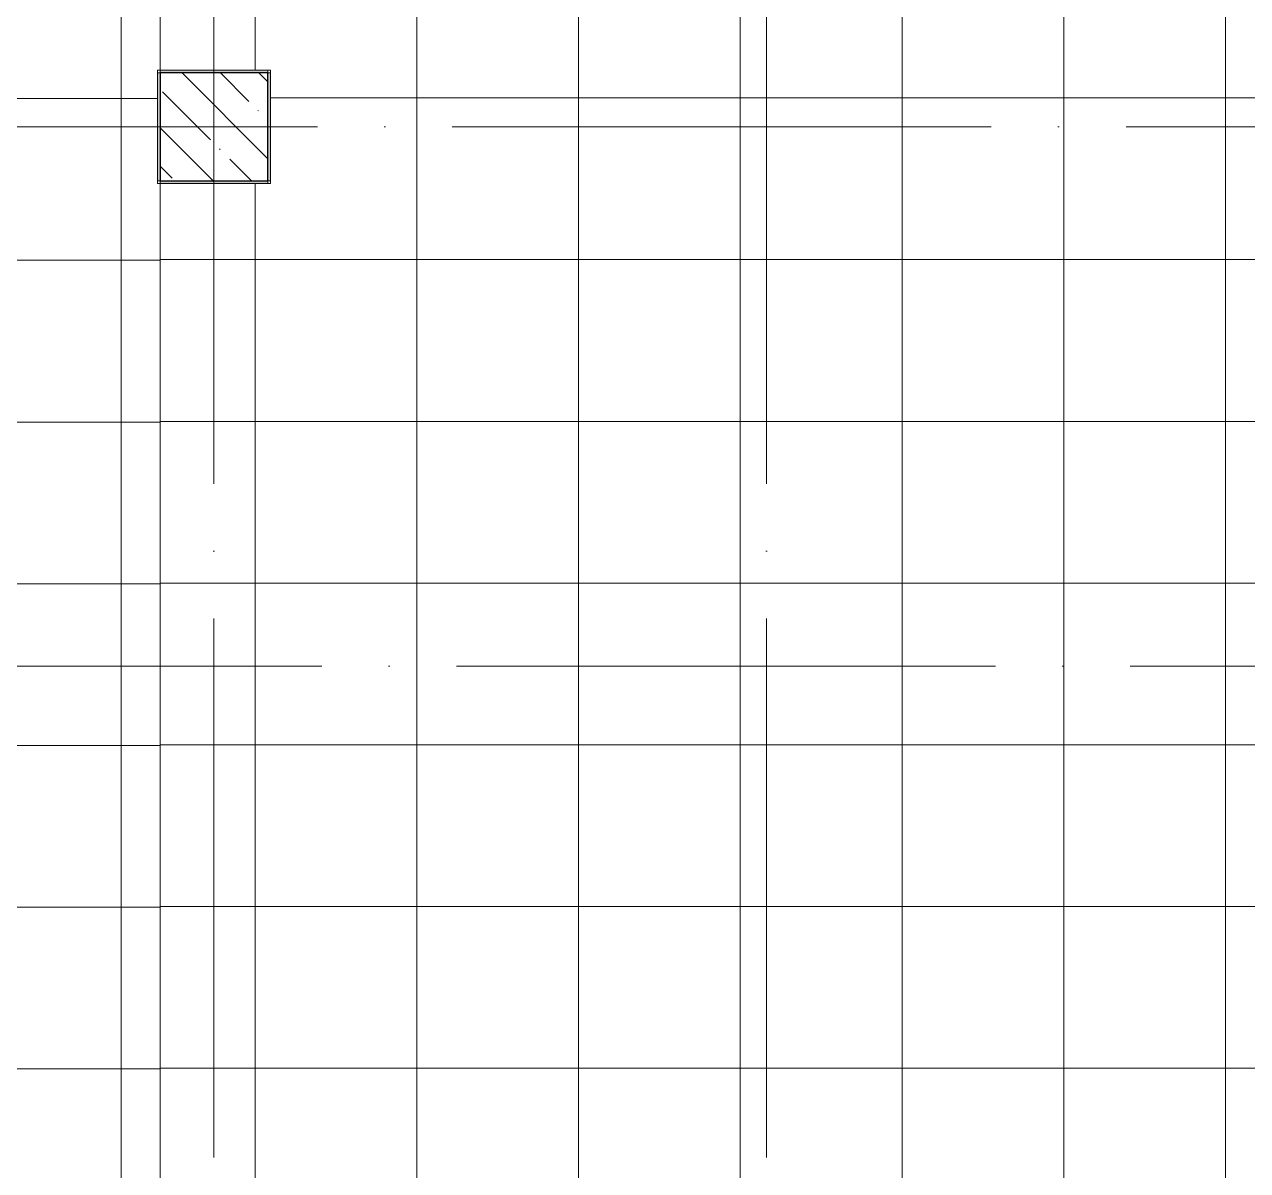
# Model space of a CAD drawing. Header units: millimetres. Extents: x -4370 to 196781, y -4577 to 61202.
# Drawn here: x 84847 to 89385, y 41653 to 45905 of the extents above; entities that cross this region are included whole.
import ezdxf

# ---------------------------------------------------------------- set-up
doc = ezdxf.new("R2010")
doc.units = ezdxf.units.MM
doc.linetypes.add('ADSK_Линия сетки', pattern=[2500, 2000, -250, 0, -250])
for name, color, linetype, lineweight in [('A-FLOR-____-OTLN', 192, 'Continuous', 9), ('A-FLOR-____-PATT', 8, 'Continuous', 9), ('A-WALL-____-PATT', 111, 'Continuous', 9), ('A-WALL-FNSH-MCUT', 113, 'Continuous', 9), ('S-COLS-____-MCUT', 52, 'Continuous', 9), ('S-COLS-____-OTLN', 52, 'Continuous', 9), ('S-GRID-____-OTLN', 1, 'Continuous', 9)]:
    doc.layers.add(name, color=color, linetype=linetype, lineweight=lineweight)

# ---------------------------------------------------------------- blocks, each defined once
blk = doc.blocks.new('0083_СОШ675_АР_R22_rvt-1-О_АИ_ПП_0_000_Целиком')
at = {"layer": 'S-COLS-____-OTLN', "lineweight": 5}
h = blk.add_hatch(dxfattribs=at)
h.set_pattern_fill('FP_3', color=256, style=0, pattern_type=2)
h.set_pattern_definition([(135, (0, 0), (-142.5612, -142.5612), []), (135, (142.56, 0), (-142.5612, -142.5612), [252.016, -50.403, 3.353, -47.05])])
h.paths.add_polyline_path([(85350, 45325), (85750, 45325), (85750, 45725), (85350, 45725)])
at = {"layer": 'S-COLS-____-MCUT', "color": 130, "lineweight": 25}
for p, q in [((85750, 45725), (85350, 45725)), ((85350, 45725), (85350, 45325)), ((85750, 45325), (85750, 45725)), ((85350, 45325), (85750, 45325))]:
    blk.add_line(p, q, dxfattribs=at)
blk = doc.blocks.new('BSC_Колонна _Прямоугольная - ПР-1_Профиль торцевой для плитки-3454341-О_АИ_ПП_0_000_Целиком')
at = {"layer": 'S-COLS-____-MCUT'}
for p, q in [((5, 5), (-5, 5)), ((-5, 5), (-5, -5)), ((5, -5), (5, 5)), ((-5, -5), (5, -5))]:
    blk.add_line(p, q, dxfattribs=at)

msp = doc.modelspace()

# ---------------------------------------------------------------- hatches: boundary and pattern name
at = {"layer": 'A-FLOR-____-PATT'}
h = msp.add_hatch(dxfattribs=at)
h.set_pattern_fill('FP_134', color=256, style=0, pattern_type=2)
h.set_pattern_definition([(180, (81605, 49229.7), (-7e-14, -600), []), (270, (81605, 49229.7), (600, 4e-14), [])])
h.paths.add_polyline_path([(78372.254726, 39830.02363), (80074.978079, 39830.02363), (80074.978079, 39934.998242), (81549.978078, 39934.998242), (81549.978078, 39975.023044), (81540, 39975.023044), (81540, 40485.000586), (82060, 40485.000586), (82060, 39975.023044), (82050, 39975.023044), (82050, 39935.999414), (85349.978078, 39935.999414), (85349.978078, 45315), (85339.978078, 45315), (85339.978078, 45735), (85349.978078, 45735), (85349.978078, 51465), (85339.978078, 51465), (85339.978078, 51885), (85349.978078, 51885), (85349.978078, 58975), (82150.225239, 58975), (82150.225239, 58970), (82160.225239, 58970), (82160.225239, 58765), (82059.978078, 58765), (82059.978078, 58265.000586), (81760.021922, 58264.940858), (81760.021922, 57365.000586), (79059.978078, 57365.000586), (79059.978078, 56470), (77809.978078, 56470), (77809.978078, 51885), (78009.978078, 51885), (78009.978078, 51465), (77809.978078, 51465), (77809.978078, 48764.999414), (77799.978078, 48764.999414), (77799.978078, 47064.999414), (77809.978078, 47064.999414), (77809.978078, 45735), (78009.978078, 45735), (78009.978078, 45315), (77809.978078, 45315), (77809.978078, 40185), (78009.978078, 40185), (78009.978078, 39975.023044), (77999.978078, 39975.023044), (78000, 39934.998242), (78050, 39934.998242), (78050.75731, 39830.02363), (78061.775671, 39830.02363)])
h = msp.add_hatch(dxfattribs=at)
h.set_pattern_fill('FP_141', color=256, style=0, pattern_type=2)
h.set_pattern_definition([(0, (91102.5, 49232.2), (0, 600), []), (90, (91102.5, 49232.2), (-600, 4e-14), [])])
h.paths.add_polyline_path([(90900, 39935.023044), (93149.978078, 39935.025277), (93149.978078, 39940.023044), (93140, 39940.023044), (93140, 41005.02363), (96725.000334, 41005.02363), (96725.000334, 43465.000586), (96735.000334, 43465.000586), (96734.978078, 45515.000586), (93609.978078, 45515.000586), (93609.978078, 45315), (93189.978078, 45315.933994), (93189.978078, 45954.999414), (93319.978078, 45955), (93319.978078, 47754.999414), (93189.978078, 47755.853695), (93189.978078, 47915), (92935, 47915), (92935, 47924.999414), (91835, 47924.999414), (91835, 47915), (91200, 47915), (91200, 48055), (91835, 48055), (91835, 48045), (92935, 48044.999414), (92935, 48055), (95810, 48055), (95810, 48115.214349), (95820, 48115.214349), (95820, 49215.214349), (95810, 49215.214349), (95810, 49285), (93189.978078, 49285), (93189.978078, 49425.214935), (93570, 49425), (93570, 49965.214935), (93189.978078, 49965.514669), (93189.978078, 50205.451505), (93199.978078, 50205.451505), (93199.978078, 51305.451505), (93189.978078, 51305.451505), (93189.978078, 58260.000586), (93144.978078, 58260.000586), (93144.978078, 58265.000586), (93139.978078, 58265.000586), (93139.978078, 58765.000586), (91840.225239, 58765.000586), (91840.225239, 58975), (87875, 58975), (87875, 58250), (87324.978078, 58250), (87324.978078, 58975), (85349.978078, 58975), (85349.978078, 51885), (85759.978078, 51885), (85759.978078, 51465), (85349.978078, 51465), (85349.978078, 45735), (85759.978078, 45735), (85759.978078, 45315), (85349.978078, 45315), (85349.978078, 39935.999414), (87349.978078, 39935.999414), (87349.978078, 39939.998242), (87340, 39939.998242), (87340, 40485.000586), (87860, 40484.085292), (87860, 39940.023044), (87850, 39940.023044), (87850, 39935.023044), (90791.235027, 39935.023044)])
h.paths.add_polyline_path([(89993.384824, 47889.999414), (89913.384824, 47889.999414), (89913.384824, 47969.999414), (89993.384824, 47969.999414), (89993.384824, 47924.999414)])
h.paths.add_polyline_path([(89993.384824, 48049.999414), (89913.384824, 48049.999414), (89913.384824, 48129.999414), (89993.384824, 48129.999414), (89993.384824, 48055)])
h.paths.add_polyline_path([(89993.384824, 48209.999414), (89913.384824, 48209.999414), (89913.384824, 48289.999414), (89993.384824, 48289.999414)])
h.paths.add_polyline_path([(89993.384824, 48369.999414), (89913.384824, 48369.999414), (89913.384824, 48449.999414), (89993.384824, 48449.999414)])
h.paths.add_polyline_path([(89913.384824, 48529.999414), (89913.384824, 48609.999414), (89993.384824, 48609.999414), (89993.384824, 48529.999414)])
h.paths.add_polyline_path([(89993.384824, 48689.999414), (89913.384824, 48689.999414), (89913.384824, 48769.999414), (89993.384824, 48769.999414)])
h.paths.add_polyline_path([(89913.384824, 48849.999414), (89913.384824, 48929.999414), (89993.384824, 48929.999414), (89993.384824, 48849.999414), (89928.566284, 48849.999414)])
h.paths.add_polyline_path([(89913.384824, 49009.999414), (89913.384824, 49089.999414), (89993.384824, 49089.999414), (89993.384824, 49009.999414)])
h.paths.add_polyline_path([(89993.384824, 49169.999414), (89913.384824, 49169.999414), (89913.384824, 49249.999414), (89993.384824, 49249.999414)])
h.paths.add_polyline_path([(89993.384824, 49329.999414), (89913.384824, 49329.999414), (89913.384824, 49409.999414), (89993.384824, 49409.999414)])
h.paths.add_polyline_path([(89993.384824, 49489.999414), (89913.384824, 49489.999414), (89913.384824, 49569.999414), (89993.384824, 49569.999414)])
h.paths.add_polyline_path([(89913.384824, 49649.999414), (89913.384824, 49729.999414), (89993.384824, 49729.999414), (89993.384824, 49649.999414)])
h.paths.add_polyline_path([(89993.384824, 49809.999414), (89913.384824, 49809.999414), (89913.384824, 49889.999414), (89993.384824, 49889.999414)])
h.paths.add_polyline_path([(89993.384824, 49969.999414), (89913.384824, 49969.999414), (89913.384824, 50049.999414), (89993.384824, 50049.999414)])
h.paths.add_polyline_path([(89993.384824, 50129.999414), (89913.384824, 50129.999414), (89913.384824, 50209.999414), (89993.384824, 50209.999414), (89993.384824, 50179.661351)])
h.paths.add_polyline_path([(89913.384824, 50289.999414), (89913.384824, 50369.999414), (89993.384824, 50369.999414), (89993.384824, 50289.999414)])
h.paths.add_polyline_path([(89993.384824, 50449.999414), (89913.384824, 50449.999414), (89913.384824, 50529.999414), (89993.384824, 50529.999414)])
h.paths.add_polyline_path([(89913.384824, 50609.999414), (89913.384824, 50689.999414), (89993.384824, 50689.999414), (89993.384824, 50609.999414)])
h.paths.add_polyline_path([(89993.384824, 50769.999414), (89913.384824, 50769.999414), (89913.384824, 50849.999414), (89993.384824, 50849.999414), (89993.384824, 50792.910721)])
h.paths.add_polyline_path([(89913.384824, 50929.999414), (89913.384824, 51009.999414), (89993.384824, 51009.999414), (89993.384824, 50929.999414)])
h.paths.add_polyline_path([(89913.384824, 51089.999414), (89913.384824, 51169.999414), (89993.384824, 51169.999414), (89993.384824, 51089.999414)])
h.paths.add_polyline_path([(89913.384824, 51249.999414), (89913.384824, 51329.999414), (89993.384824, 51329.999414), (89993.384824, 51249.999414)])
h.paths.add_polyline_path([(89993.384824, 51409.999414), (89913.384824, 51409.999414), (89913.384824, 51489.999414), (89993.384824, 51489.999414)])
h.paths.add_polyline_path([(89913.384824, 51569.999414), (89913.384824, 51649.999414), (89993.384824, 51649.999414), (89993.384824, 51569.999414)])
h.paths.add_polyline_path([(89913.384824, 51729.999414), (89913.384824, 51809.999414), (89993.384824, 51809.999414), (89993.384824, 51729.999414)])
h.paths.add_polyline_path([(89993.384824, 51889.999414), (89913.384824, 51889.999414), (89913.384824, 51969.999414), (89993.384824, 51969.999414)])
h.paths.add_polyline_path([(89913.384824, 52049.999414), (89913.384824, 52129.999414), (89993.384824, 52129.999414), (89993.384824, 52049.999414)])
h.paths.add_polyline_path([(89913.384824, 52209.999414), (89913.384824, 52289.999414), (89993.384824, 52289.999414), (89993.384824, 52209.999414)])
h.paths.add_polyline_path([(89913.384824, 52369.999414), (89913.384824, 52449.999414), (89993.384824, 52449.999414), (89993.384824, 52369.999414)])
h.paths.add_polyline_path([(89913.384824, 52529.999414), (89913.384824, 52609.999414), (89993.384824, 52609.999414), (89993.384824, 52529.999414)])
h.paths.add_polyline_path([(89913.384824, 52689.999414), (89913.384824, 52769.999414), (89993.384824, 52769.999414), (89993.384824, 52689.999414)])
h.paths.add_polyline_path([(93144.978078, 58770.000586), (93149.978078, 58770.000586), (93149.978078, 58775), (93144.978078, 58775)])
at = {"layer": 'A-WALL-____-PATT'}
for points in [[(85349.978078, 45325), (85349.978078, 45725), (85339.978078, 45725), (85339.978078, 45325)], [(85749.978078, 45725), (85749.978078, 45735), (85349.978078, 45735), (85349.978078, 45725)], [(85759.978078, 45325), (85759.978078, 45725), (85749.978078, 45725), (85749.978078, 45325)], [(85749.978078, 45315), (85749.978078, 45325), (85349.978078, 45325), (85349.978078, 45315)]]:
    msp.add_hatch(color=7, dxfattribs=at).paths.add_polyline_path(points)

# ---------------------------------------------------------------- linework, layer by layer
at = {"layer": 'A-FLOR-____-OTLN'}
for p, q in [((85349.978078, 45735), (85349.978078, 51465)), ((85349.978078, 39935.999414), (85349.978078, 45315))]:
    msp.add_line(p, q, dxfattribs=at)
at = {"layer": 'A-WALL-FNSH-MCUT', "color": 7}
for p, q in [((85339.978078, 45725), (85339.978078, 45325)), ((85749.978078, 45735), (85349.978078, 45735)), ((85349.978078, 45725), (85749.978078, 45725)), ((85349.978078, 45325), (85349.978078, 45725)), ((85749.978078, 45725), (85749.978078, 45325)), ((85759.978078, 45325), (85759.978078, 45725)), ((85749.978078, 45325), (85349.978078, 45325)), ((85349.978078, 45315), (85749.978078, 45315))]:
    msp.add_line(p, q, dxfattribs=at)
at = {"layer": 'S-GRID-____-OTLN', "linetype": 'ADSK_Линия сетки'}
for p, q in [((85550.00013, 61202.00513), (85550.00013, -3572.657751)), ((87600, 61202.00513), (87600, -3572.657751)), ((-3569.551216, 45525.000586), (156348.554077, 45525.000586)), ((-3553.763124, 43525.000586), (156348.554077, 43525.000586))]:
    msp.add_line(p, q, dxfattribs=at)

# ---------------------------------------------------------------- block references
at = {"lineweight": 5}
msp.add_blockref('0083_СОШ675_АР_R22_rvt-1-О_АИ_ПП_0_000_Целиком', (0, 0), dxfattribs=at)
at = {"layer": 'S-COLS-____-OTLN'}
for p in [(85344.978078, 45730), (85754.978078, 45730), (85344.978078, 45320), (85754.978078, 45320)]:
    msp.add_blockref('BSC_Колонна _Прямоугольная - ПР-1_Профиль торцевой для плитки-3454341-О_АИ_ПП_0_000_Целиком', p, dxfattribs=at)

doc.saveas('drawing.dxf')
